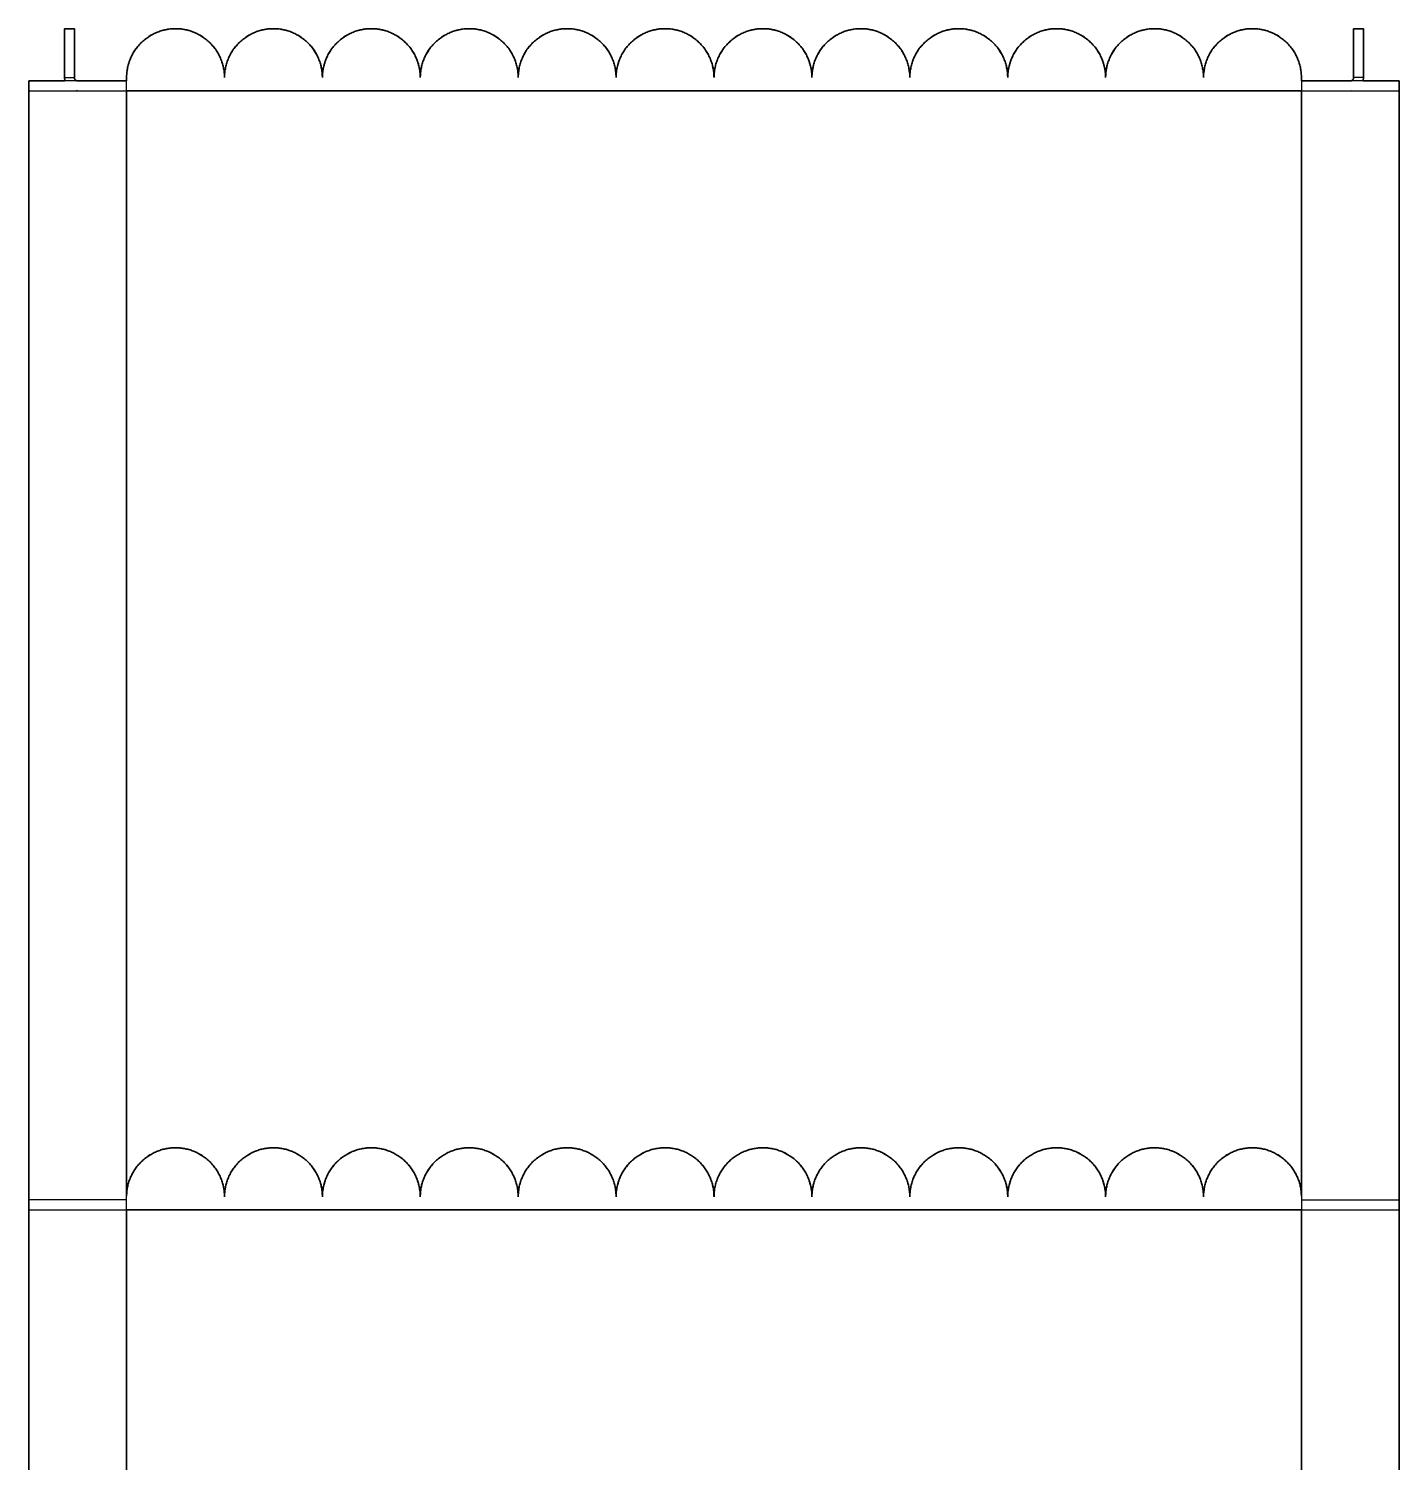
# Model space of a CAD drawing. Header units: millimetres. Extents: x 0 to 1565, y -726 to 877.
# Drawn here: x 1058.1 to 1478.1, y 437.6 to 877 of the extents above; entities that cross this region are included whole.
import ezdxf

# ---------------------------------------------------------------- set-up
doc = ezdxf.new("R2010")
doc.units = ezdxf.units.MM
doc.layers.add('Blocks', color=7, linetype='Continuous')
doc.layers.add('Blocks$Inner', color=7, linetype='Continuous', lineweight=25, true_color=0x007f00)
doc.layers.add('Blocks$Outline', color=7, linetype='Continuous', lineweight=35, true_color=0xff3f3f)

# ---------------------------------------------------------------- blocks, each defined once
blk = doc.blocks.new('Arcs High Trolley Side')
at = {"layer": 'Blocks$Inner'}
for p, q in [((98.1, 862.04), (101.1, 862.04)), ((496.1, 862.04), (493.1, 862.04)), ((102.1, 858.04), (101.73, 858.06)), ((492.1, 858.04), (492.47, 858.06)), ((117.1, 518.04), (87.1, 518.04)), ((101.73, 515.06), (102.1, 515.04)), ((492.1, 515.04), (492.47, 515.06)), ((507.1, 518.04), (507.1, 515.04))]:
    blk.add_line(p, q, dxfattribs=at)
for points in [[(98.22, 861.04), (98.2, 861.16), (98.17, 861.29), (98.15, 861.41), (98.13, 861.54), (98.12, 861.66), (98.11, 861.79), (98.1, 861.92), (98.1, 862.04), (98.1, 877.04), (101.1, 877.04), (101.1, 862.04), (101.1, 862.01), (101.1, 861.97), (101.1, 861.94), (101.11, 861.91), (101.11, 861.87), (101.12, 861.84), (101.13, 861.81), (101.13, 861.77), (101.14, 861.74), (101.16, 861.71), (101.17, 861.67), (101.18, 861.64), (101.19, 861.61), (101.21, 861.58), (101.23, 861.55), (101.24, 861.52), (101.26, 861.49), (101.28, 861.47), (101.3, 861.44), (101.32, 861.41), (101.34, 861.38), (101.37, 861.36), (101.39, 861.33), (101.42, 861.31), (101.44, 861.29), (101.47, 861.27), (101.49, 861.25), (101.52, 861.22), (101.55, 861.21), (101.58, 861.19), (101.61, 861.17), (101.64, 861.15), (101.67, 861.14), (101.7, 861.12), (101.73, 861.11), (101.76, 861.1), (101.8, 861.09), (101.83, 861.08), (101.86, 861.07), (101.89, 861.06), (101.93, 861.06), (101.96, 861.05), (102, 861.05), (102.03, 861.04), (102.06, 861.04), (102.1, 861.04)], [(495.97, 861.04), (496, 861.16), (496.03, 861.29), (496.05, 861.41), (496.07, 861.54), (496.08, 861.66), (496.09, 861.79), (496.1, 861.92), (496.1, 862.04), (496.1, 877.04), (493.1, 877.04), (493.1, 862.04), (493.1, 862.01), (493.1, 861.97), (493.09, 861.94), (493.09, 861.91), (493.08, 861.87), (493.08, 861.84), (493.07, 861.81), (493.06, 861.77), (493.05, 861.74), (493.04, 861.71), (493.03, 861.67), (493.02, 861.64), (493, 861.61), (492.99, 861.58), (492.97, 861.55), (492.95, 861.52), (492.93, 861.49), (492.91, 861.47), (492.89, 861.44), (492.87, 861.41), (492.85, 861.38), (492.83, 861.36), (492.8, 861.33), (492.78, 861.31), (492.76, 861.29), (492.73, 861.27), (492.7, 861.25), (492.67, 861.22), (492.65, 861.21), (492.62, 861.19), (492.59, 861.17), (492.56, 861.15), (492.53, 861.14), (492.5, 861.12), (492.46, 861.11), (492.43, 861.1), (492.4, 861.09), (492.37, 861.08), (492.33, 861.07), (492.3, 861.06), (492.27, 861.06), (492.23, 861.05), (492.2, 861.05), (492.17, 861.04), (492.13, 861.04), (492.1, 861.04)], [(87.1, 858.04), (117.1, 858.04), (117.1, 862.04)], [(477.1, 862.04), (477.1, 858.04), (507.1, 858.04)], [(117.1, 861.04), (87.1, 861.04), (87.1, 858.04), (87.1, 550.04), (87.1, 518.04), (87.1, 515.04)], [(87.1, 175.04), (87.1, 483.04), (87.1, 515.04), (117.1, 515.04), (117.1, 519.04), (117.1, 550.04), (117.1, 858.04), (477.1, 858.04), (477.1, 550.04), (477.1, 519.04), (477.1, 515.04), (507.1, 515.04), (507.1, 483.04), (507.1, 175.04)], [(477.1, 175.04), (477.1, 483.04), (477.1, 515.04), (117.1, 515.04), (117.1, 483.04), (117.1, 175.04)], [(477.1, 518.04), (507.1, 518.04), (507.1, 550.04), (507.1, 858.04), (507.1, 861.04), (477.1, 861.04)]]:
    blk.add_lwpolyline(points, dxfattribs=at)
at = {"layer": 'Blocks$Inner', "extrusion": (0, 0, -1)}
for centre in [(-132.1, 862.04), (-162.1, 862.04), (-192.1, 862.04), (-222.1, 862.04), (-252.1, 862.04), (-282.1, 862.04), (-312.1, 862.04), (-342.1, 862.04), (-372.1, 862.04), (-402.1, 862.04), (-432.1, 862.04), (-462.1, 862.04), (-132.1, 519.04), (-162.1, 519.04), (-192.1, 519.04), (-222.1, 519.04), (-252.1, 519.04), (-282.1, 519.04), (-312.1, 519.04), (-342.1, 519.04), (-372.1, 519.04), (-402.1, 519.04), (-432.1, 519.04), (-462.1, 519.04)]:
    blk.add_arc(centre, 15, 0, 180, dxfattribs=at)
at = {"layer": 'Blocks$Outline'}
for points in [[(98.22, 861.04), (98.2, 861.16), (98.17, 861.29), (98.15, 861.41), (98.13, 861.54), (98.12, 861.66), (98.11, 861.79), (98.1, 861.92), (98.1, 862.04), (98.1, 877.04), (101.1, 877.04), (101.1, 862.04), (101.1, 862.01), (101.1, 861.97), (101.1, 861.94), (101.11, 861.91), (101.11, 861.87), (101.12, 861.84), (101.13, 861.81), (101.13, 861.77), (101.14, 861.74), (101.16, 861.71), (101.17, 861.67), (101.18, 861.64), (101.19, 861.61), (101.21, 861.58), (101.23, 861.55), (101.24, 861.52), (101.26, 861.49), (101.28, 861.47), (101.3, 861.44), (101.32, 861.41), (101.34, 861.38), (101.37, 861.36), (101.39, 861.33), (101.42, 861.31), (101.44, 861.29), (101.47, 861.27), (101.49, 861.25), (101.52, 861.22), (101.55, 861.21), (101.58, 861.19), (101.61, 861.17), (101.64, 861.15), (101.67, 861.14), (101.7, 861.12), (101.73, 861.11), (101.76, 861.1), (101.8, 861.09), (101.83, 861.08), (101.86, 861.07), (101.89, 861.06), (101.93, 861.06), (101.96, 861.05), (102, 861.05), (102.03, 861.04), (102.06, 861.04), (102.1, 861.04)], [(492.1, 861.04), (492.13, 861.04), (492.17, 861.04), (492.2, 861.05), (492.23, 861.05), (492.27, 861.06), (492.3, 861.06), (492.33, 861.07), (492.37, 861.08), (492.4, 861.09), (492.43, 861.1), (492.46, 861.11), (492.5, 861.12), (492.53, 861.14), (492.56, 861.15), (492.59, 861.17), (492.62, 861.19), (492.65, 861.21), (492.67, 861.22), (492.7, 861.25), (492.73, 861.27), (492.76, 861.29), (492.78, 861.31), (492.8, 861.33), (492.83, 861.36), (492.85, 861.38), (492.87, 861.41), (492.89, 861.44), (492.91, 861.47), (492.93, 861.49), (492.95, 861.52), (492.97, 861.55), (492.99, 861.58), (493, 861.61), (493.02, 861.64), (493.03, 861.67), (493.04, 861.71), (493.05, 861.74), (493.06, 861.77), (493.07, 861.81), (493.08, 861.84), (493.08, 861.87), (493.09, 861.91), (493.09, 861.94), (493.1, 861.97), (493.1, 862.01), (493.1, 862.04), (493.1, 877.04), (496.1, 877.04), (496.1, 862.04), (496.1, 861.92), (496.09, 861.79), (496.08, 861.66), (496.07, 861.54), (496.05, 861.41), (496.03, 861.29), (496, 861.16), (495.97, 861.04)], [(117.1, 861.04), (117.1, 862.04)], [(477.1, 862.04), (477.1, 861.04)], [(87.1, 858.04), (87.1, 861.04)], [(87.1, 861.04), (98.22, 861.04)], [(87.1, 515.04), (87.1, 518.04), (87.1, 550.04), (87.1, 858.04)], [(102.1, 861.04), (117.1, 861.04)], [(477.1, 519.21), (477.1, 550.04), (477.1, 858.04), (117.1, 858.04), (117.1, 550.04), (117.1, 519.21)], [(477.1, 861.04), (492.1, 861.04)], [(495.97, 861.04), (507.1, 861.04)], [(507.1, 861.04), (507.1, 858.04)], [(507.1, 858.04), (507.1, 550.04), (507.1, 518.04)], [(88.06, 37.74), (88.06, 49.04), (88.06, 52.04), (87.1, 52.04), (87.1, 172.04), (87.1, 175.04), (87.1, 483.04), (87.1, 515.04)], [(477.1, 176.21), (477.1, 483.04), (477.1, 515.04), (117.1, 515.04), (117.1, 483.04), (117.1, 176.21)], [(507.1, 518.04), (507.1, 515.04)], [(507.1, 515.04), (507.1, 483.04), (507.1, 175.04)]]:
    blk.add_lwpolyline(points, dxfattribs=at)
for points, weights, knots in [([(117.1, 862.04), (117.1, 877.04), (132.1, 877.04), (147.02, 877.04), (147.1, 862.12)], [1, 0.707106781187, 1, 0.708250860368, 0.997720779482], [-47.12389, -47.12389, -47.12389, -23.561945, -23.561945, -0.092036, -0.092036, -0.092036]), ([(147.1, 862.12), (147.18, 877.04), (162.1, 877.04), (177.02, 877.04), (177.1, 862.12)], [0.99772071012, 0.708250895323, 1, 0.708250860354, 0.99772077951], [0.092039, 0.092039, 0.092039, 23.561945, 23.561945, 47.031854, 47.031854, 47.031854]), ([(177.1, 862.12), (177.18, 877.04), (192.1, 877.04), (207.02, 877.04), (207.1, 862.12)], [0.99772071012, 0.708250895323, 1, 0.708250895323, 0.99772071012], [-47.031851, -47.031851, -47.031851, -23.561945, -23.561945, -0.092039, -0.092039, -0.092039]), ([(207.1, 862.12), (207.18, 877.04), (222.1, 877.04), (237.02, 877.04), (237.1, 862.12)], [0.997720779541, 0.708250860338, 1, 0.708250860324, 0.99772077957], [0.092036, 0.092036, 0.092036, 23.561945, 23.561945, 47.031854, 47.031854, 47.031854]), ([(237.1, 862.12), (237.18, 877.04), (252.1, 877.04), (267.02, 877.04), (267.1, 862.12)], [0.99772071012, 0.708250895323, 1, 0.708250860324, 0.99772077957], [-47.031851, -47.031851, -47.031851, -23.561945, -23.561945, -0.092036, -0.092036, -0.092036]), ([(267.1, 862.12), (267.18, 877.04), (282.1, 877.04), (297.02, 877.04), (297.1, 862.12)], [0.99772071012, 0.708250895323, 1, 0.708250895323, 0.99772071012], [0.092039, 0.092039, 0.092039, 23.561945, 23.561945, 47.031851, 47.031851, 47.031851]), ([(297.1, 862.12), (297.18, 877.04), (312.1, 877.04), (327.02, 877.04), (327.1, 862.12)], [0.997720779567, 0.708250860326, 1, 0.708250895323, 0.99772071012], [-47.031854, -47.031854, -47.031854, -23.561945, -23.561945, -0.092039, -0.092039, -0.092039]), ([(327.1, 862.12), (327.18, 877.04), (342.1, 877.04), (357.02, 877.04), (357.1, 862.12)], [0.997720779571, 0.708250860323, 1, 0.708250860327, 0.997720779564], [0.092036, 0.092036, 0.092036, 23.561945, 23.561945, 47.031854, 47.031854, 47.031854]), ([(357.1, 862.12), (357.18, 877.04), (372.1, 877.04), (387.02, 877.04), (387.1, 862.12)], [0.99772071012, 0.708250895323, 1, 0.708250860368, 0.997720779482], [-47.031851, -47.031851, -47.031851, -23.561945, -23.561945, -0.092036, -0.092036, -0.092036]), ([(387.1, 862.12), (387.18, 877.04), (402.1, 877.04), (417.02, 877.04), (417.1, 862.12)], [0.99772071012, 0.708250895323, 1, 0.708250895323, 0.99772071012], [0.092039, 0.092039, 0.092039, 23.561945, 23.561945, 47.031851, 47.031851, 47.031851]), ([(417.1, 862.12), (417.18, 877.04), (432.1, 877.04), (447.02, 877.04), (447.1, 862.12)], [0.997720779538, 0.70825086034, 1, 0.708250895323, 0.99772071012], [-47.031854, -47.031854, -47.031854, -23.561945, -23.561945, -0.092039, -0.092039, -0.092039]), ([(447.1, 862.12), (447.18, 877.04), (462.1, 877.04), (477.1, 877.04), (477.1, 862.04)], [0.997720779541, 0.708250860339, 1, 0.707106781187, 1], [0.092036, 0.092036, 0.092036, 23.561945, 23.561945, 47.12389, 47.12389, 47.12389]), ([(117.1, 519.21), (117.26, 534.04), (132.1, 534.04), (147.02, 534.04), (147.1, 519.12)], [0.99545943481, 0.709394939472, 1, 0.708250895323, 0.99772071012], [-46.939818, -46.939818, -46.939818, -23.561945, -23.561945, -0.092039, -0.092039, -0.092039]), ([(147.1, 519.12), (147.18, 534.04), (162.1, 534.04), (177.02, 534.04), (177.1, 519.12)], [0.997720779593, 0.708250860312, 1, 0.708250895323, 0.99772071012], [0.092036, 0.092036, 0.092036, 23.561945, 23.561945, 47.031851, 47.031851, 47.031851]), ([(177.1, 519.12), (177.18, 534.04), (192.1, 534.04), (207.02, 534.04), (207.1, 519.12)], [0.997720779556, 0.708250860331, 1, 0.708250860324, 0.997720779571], [-47.031854, -47.031854, -47.031854, -23.561945, -23.561945, -0.092036, -0.092036, -0.092036]), ([(207.1, 519.12), (207.18, 534.04), (222.1, 534.04), (237.02, 534.04), (237.1, 519.12)], [0.99772071012, 0.708250895323, 1, 0.708250895323, 0.99772071012], [0.092039, 0.092039, 0.092039, 23.561945, 23.561945, 47.031851, 47.031851, 47.031851]), ([(237.1, 519.12), (237.18, 534.04), (252.1, 534.04), (267.02, 534.04), (267.1, 519.12)], [0.997720779534, 0.708250860342, 1, 0.708250895323, 0.99772071012], [-47.031854, -47.031854, -47.031854, -23.561945, -23.561945, -0.092039, -0.092039, -0.092039]), ([(267.1, 519.12), (267.18, 534.04), (282.1, 534.04), (297.02, 534.04), (297.1, 519.12)], [0.997720779598, 0.70825086031, 1, 0.708250860368, 0.997720779482], [0.092036, 0.092036, 0.092036, 23.561945, 23.561945, 47.031854, 47.031854, 47.031854]), ([(297.1, 519.12), (297.18, 534.04), (312.1, 534.04), (327.02, 534.04), (327.1, 519.12)], [0.99772071012, 0.708250895323, 1, 0.708250860339, 0.997720779541], [-47.031851, -47.031851, -47.031851, -23.561945, -23.561945, -0.092036, -0.092036, -0.092036]), ([(327.1, 519.12), (327.18, 534.04), (342.1, 534.04), (357.02, 534.04), (357.1, 519.12)], [0.99772071012, 0.708250895323, 1, 0.708250895323, 0.99772071012], [0.092039, 0.092039, 0.092039, 23.561945, 23.561945, 47.031851, 47.031851, 47.031851]), ([(357.1, 519.12), (357.18, 534.04), (372.1, 534.04), (387.02, 534.04), (387.1, 519.12)], [0.997720779482, 0.708250860368, 1, 0.708250895323, 0.99772071012], [-47.031854, -47.031854, -47.031854, -23.561945, -23.561945, -0.092039, -0.092039, -0.092039]), ([(387.1, 519.12), (387.18, 534.04), (402.1, 534.04), (417.02, 534.04), (417.1, 519.12)], [0.997720779482, 0.708250860368, 1, 0.708250860354, 0.997720779511], [0.092036, 0.092036, 0.092036, 23.561945, 23.561945, 47.031854, 47.031854, 47.031854]), ([(417.1, 519.12), (417.18, 534.04), (432.1, 534.04), (447.02, 534.04), (447.1, 519.12)], [0.99772071012, 0.708250895323, 1, 0.708250860327, 0.997720779563], [-47.031851, -47.031851, -47.031851, -23.561945, -23.561945, -0.092036, -0.092036, -0.092036]), ([(447.1, 519.12), (447.18, 534.04), (462.1, 534.04), (476.93, 534.04), (477.1, 519.21)], [0.99772071012, 0.708250895323, 1, 0.709394939472, 0.99545943481], [0.092039, 0.092039, 0.092039, 23.561945, 23.561945, 46.939818, 46.939818, 46.939818])]:
    blk.add_rational_spline(points, weights, degree=2, knots=knots, dxfattribs=at)

msp = doc.modelspace()

# ---------------------------------------------------------------- block references
at = {"layer": 'Blocks'}
msp.add_blockref('Arcs High Trolley Side', (970.96, 0), dxfattribs=at)

doc.saveas('drawing.dxf')
